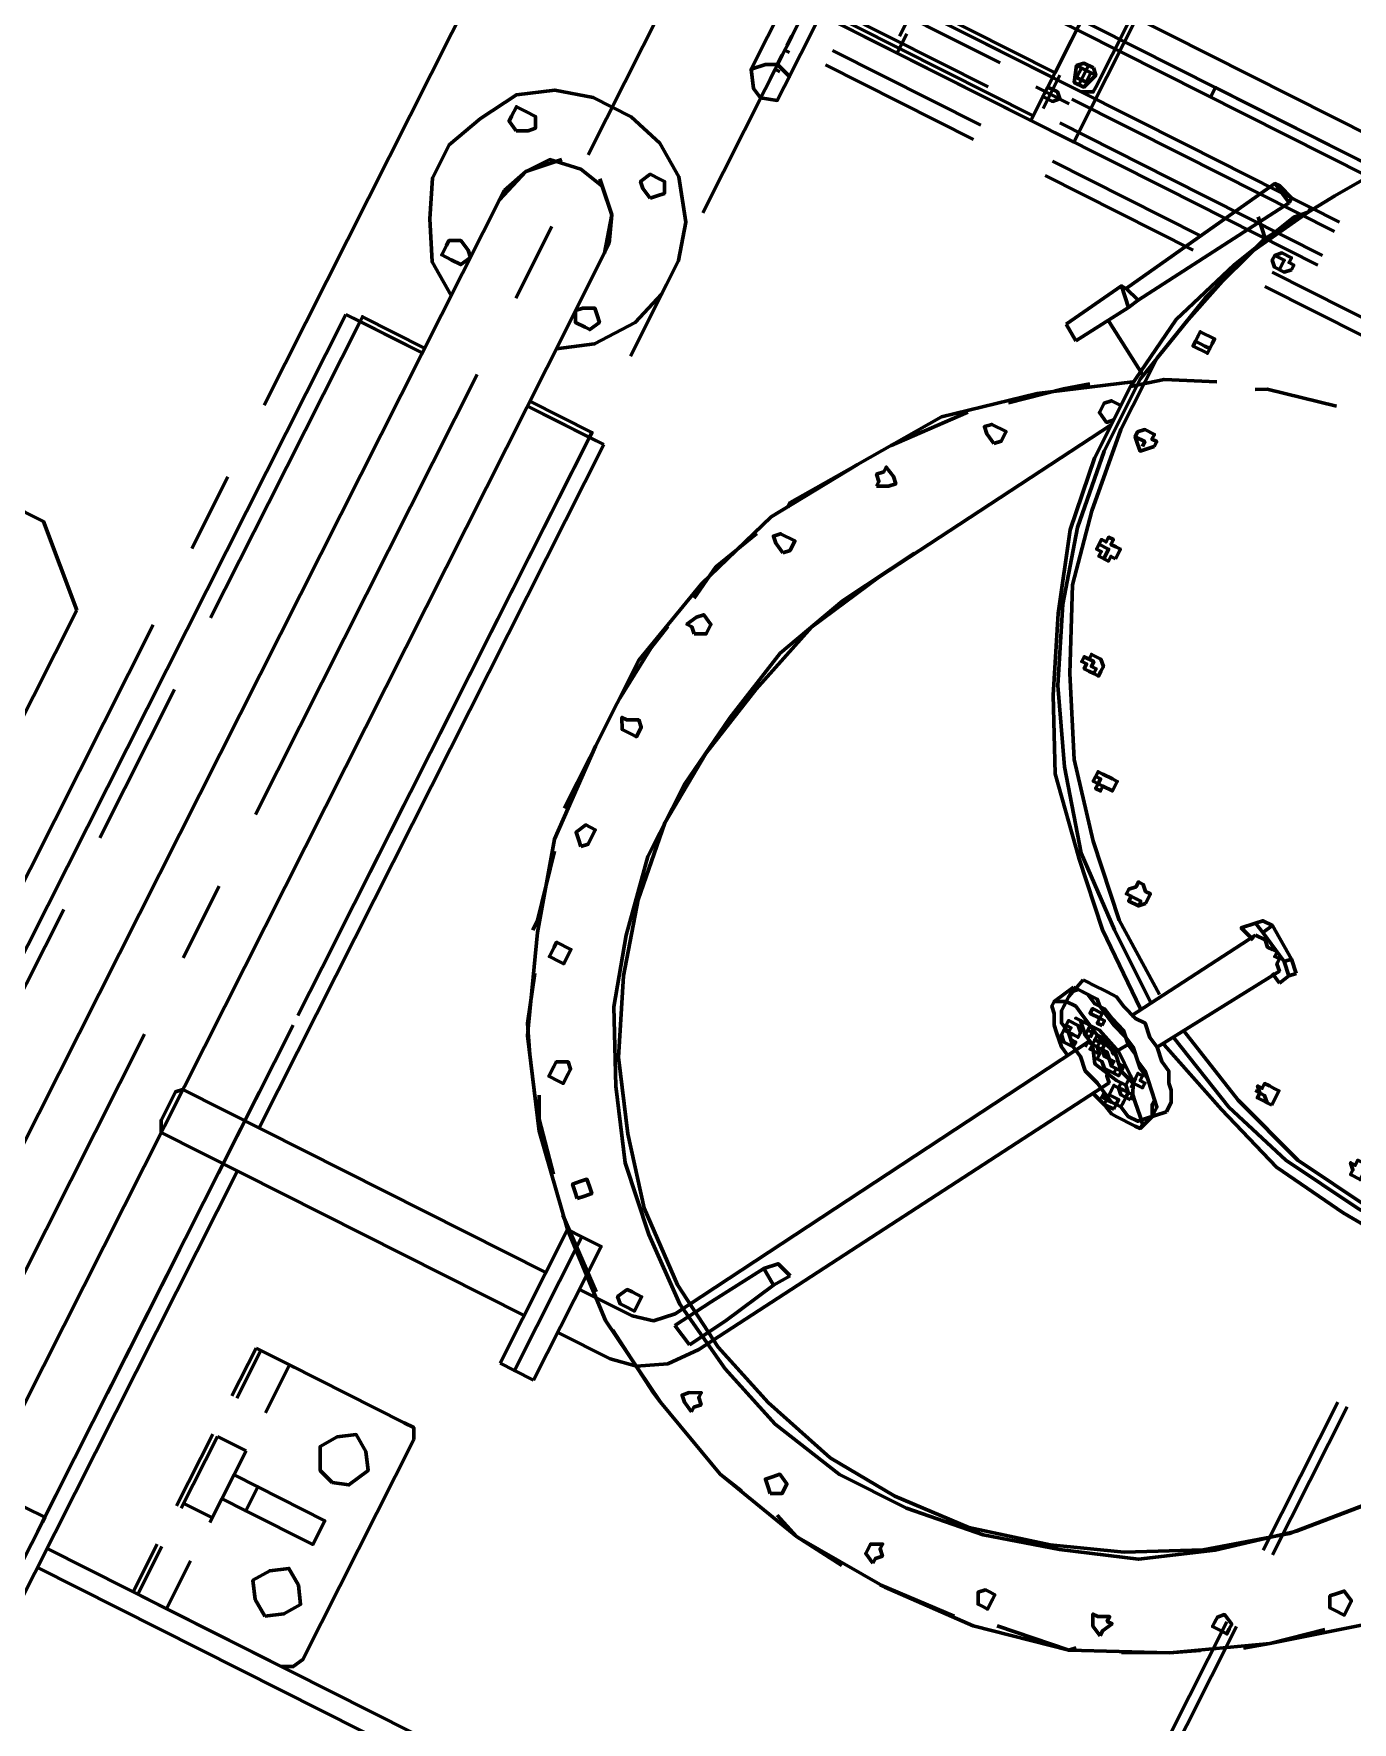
# Model space of a CAD drawing. Header units: metres. Extents: x 0 to 547597, y 0 to 1844684.
# Drawn here: x 543452.124 to 543453.142, y 1844574.697 to 1844576.001 of the extents above; entities that cross this region are included whole.
import ezdxf

# ---------------------------------------------------------------- set-up
doc = ezdxf.new("R2010")
doc.units = ezdxf.units.M
doc.layers.add('5_Thep', color=4, linetype='Continuous')
doc.layers.add('giai đoạn này', color=10, linetype='Continuous', lineweight=60)

# ---------------------------------------------------------------- blocks, each defined once
blk = doc.blocks.new('MBA220-MB')
at = {"color": 1}
for points in [[(-1644.9, 715), (-1616, 777), (-1595.3, 839), (-1587.1, 905.1), (-1587.1, 967.1), (-1595.3, 1033.2), (-1611.8, 1095.2), (-1636.6, 1153.1), (-1669.7, 1206.8), (-1711, 1252.3), (-1760.6, 1293.6), (-1810.2, 1326.7), (-1868.1, 1351.5), (-1930.1, 1368), (-1992.1, 1372.1), (-2054.1, 1368), (-2116.1, 1355.6), (-2178.1, 1334.9), (-2235.9, 1306), (-2285.5, 1272.9)], [(-1636.6, 710.9), (-1607.7, 772.9), (-1591.2, 830.7), (-1582.9, 896.8), (-1578.8, 958.8), (-1587.1, 1020.8), (-1603.6, 1078.7), (-1624.2, 1136.6), (-1657.3, 1190.3), (-1694.5, 1239.9), (-1740, 1281.2), (-1789.6, 1314.3)], [(-1636.6, 710.9), (-1607.7, 772.9), (-1591.2, 830.7), (-1582.9, 896.8), (-1578.8, 958.8), (-1587.1, 1020.8), (-1603.6, 1078.7), (-1624.2, 1136.6), (-1657.3, 1190.3), (-1694.5, 1239.9), (-1740, 1281.2), (-1789.6, 1314.3)], [(-1628.4, 706.7), (-1603.6, 768.7), (-1582.9, 826.6), (-1574.7, 888.6), (-1570.5, 954.7), (-1582.9, 1016.7), (-1595.3, 1078.7), (-1620.1, 1132.4), (-1649, 1186.2), (-1690.4, 1235.8), (-1731.7, 1277.1), (-1785.4, 1310.1)], [(-2074.7, 454.6), (-2033.4, 392.6), (-1983.8, 334.8), (-1921.8, 293.4), (-1855.7, 252.1), (-1785.4, 227.3), (-1711, 210.8), (-1636.6, 210.8), (-1558.1, 214.9), (-1487.9, 235.6), (-1413.5, 264.5), (-1351.5, 305.8), (-1293.6, 359.6), (-1244, 417.4), (-1206.8, 483.6), (-1177.9, 549.7), (-1161.4, 624.1), (-1157.2, 702.6), (-1161.4, 777), (-1177.9, 851.4), (-1211, 921.6), (-1252.3, 987.8), (-1297.7, 1045.6)], [(-876.2, 111.6), (-876.2, 1128.3), (-892.7, 1128.3), (-892.7, 111.6), (-876.2, 111.6)], [(-1880.5, 363.7), (-1822.6, 330.6), (-1764.8, 305.8), (-1702.8, 293.4), (-1640.8, 285.2), (-1578.8, 285.2), (-1516.8, 297.6), (-1463.1, 314.1), (-1409.3, 343), (-1359.7, 376.1), (-1318.4, 417.4), (-1281.2, 462.9), (-1252.3, 516.6), (-1231.6, 570.3), (-1219.2, 632.3), (-1219.2, 690.2), (-1227.5, 752.2), (-1244, 810.1), (-1264.7, 867.9), (-1297.7, 917.5), (-1339.1, 967.1), (-1384.5, 1008.4)], [(-1851.6, 347.2), (-1793.7, 318.2), (-1731.7, 301.7), (-1669.7, 289.3), (-1607.7, 285.2), (-1545.7, 293.4), (-1487.9, 310), (-1430, 334.8), (-1380.4, 367.8), (-1334.9, 405), (-1293.6, 454.6), (-1264.7, 504.2), (-1244, 557.9), (-1227.5, 619.9), (-1223.4, 677.8), (-1227.5, 739.8), (-1244, 801.8), (-1264.7, 855.5), (-1293.6, 909.2), (-1334.9, 963), (-1380.4, 1004.3)], [(-1297.7, 1020.8), (-1297.7, 1029.1), (-1310.1, 1029.1), (-1314.3, 1020.8), (-1310.1, 1016.7), (-1306, 1012.6), (-1297.7, 1016.7), (-1297.7, 1020.8)], [(-1297.7, 1020.8), (-1297.7, 1029.1), (-1310.1, 1029.1), (-1314.3, 1020.8), (-1310.1, 1016.7), (-1306, 1012.6), (-1297.7, 1016.7), (-1297.7, 1020.8)], [(-1239.9, 971.2), (-1252.3, 987.8), (-1281.2, 1020.8)], [(-2463.2, 967.1), (-2467.4, 901), (-2463.2, 834.9), (-2455, 772.9), (-2434.3, 715), (-2401.2, 657.1), (-2368.2, 607.5), (-2322.7, 562.1), (-2273.1, 529), (-2219.4, 496), (-2157.4, 475.3), (-2099.5, 462.9), (-2037.5, 462.9), (-1971.4, 471.2), (-1913.6, 483.6), (-1851.6, 512.5), (-1793.7, 545.5), (-1744.1, 586.9), (-1698.6, 632.3), (-1661.4, 686.1)], [(-1442.4, 958.8), (-1314.3, 958.8)], [(-1244, 946.4), (-1244, 954.7), (-1248.2, 954.7), (-1252.3, 954.7), (-1256.4, 946.4), (-1252.3, 942.3), (-1248.2, 942.3), (-1244, 942.3), (-1244, 946.4)], [(-1244, 946.4), (-1244, 954.7), (-1248.2, 954.7), (-1252.3, 954.7), (-1256.4, 946.4), (-1252.3, 942.3), (-1248.2, 942.3), (-1244, 942.3), (-1244, 946.4)], [(-1252.3, 958.8), (-1124.2, 958.8)], [(-1314.3, 950.6), (-1442.4, 950.6)], [(-1124.2, 950.6), (-1252.3, 950.6)], [(-1194.4, 888.6), (-1211, 921.6), (-1223.4, 942.3)], [(-1603.6, 888.6), (-1616, 888.6), (-1616, 888.6), (-1616, 880.3), (-1616, 880.3), (-1611.8, 880.3), (-1611.8, 876.2), (-1607.7, 880.3), (-1603.6, 880.3), (-1603.6, 880.3), (-1603.6, 880.3), (-1603.6, 888.6), (-1603.6, 888.6)], [(-1198.6, 867.9), (-1202.7, 867.9), (-1211, 872.1), (-1211, 867.9), (-1215.1, 867.9), (-1211, 859.7), (-1211, 855.5), (-1202.7, 859.7), (-1198.6, 867.9)], [(-1169.6, 793.5), (-1177.9, 851.4), (-1182, 855.5)], [(-1624.2, 801.8), (-1636.6, 801.8), (-1636.6, 797.7), (-1636.6, 793.5), (-1636.6, 789.4), (-1632.5, 789.4), (-1632.5, 785.3), (-1628.4, 789.4), (-1624.2, 789.4), (-1624.2, 793.5), (-1624.2, 797.7), (-1624.2, 801.8)], [(-1624.2, 797.7), (-1624.2, 797.7), (-1628.4, 793.5), (-1628.4, 785.3)], [(-1624.2, 797.7), (-1624.2, 797.7), (-1628.4, 793.5), (-1628.4, 785.3)], [(-1727.6, 760.5), (-1731.7, 764.6), (-1723.4, 772.9)], [(-1727.6, 760.5), (-1719.3, 768.7), (-1723.4, 772.9)], [(-1177.9, 777), (-1177.9, 781.1), (-1186.2, 781.1), (-1190.3, 781.1), (-1190.3, 777), (-1190.3, 772.9), (-1186.2, 768.7), (-1177.9, 772.9), (-1177.9, 777)], [(-1748.2, 739.8), (-1731.7, 764.6)], [(-1727.6, 760.5), (-1740, 735.7)], [(-1719.3, 760.5), (-1719.3, 760.5), (-1723.4, 756.3), (-1727.6, 756.3), (-1727.6, 752.2), (-1731.7, 752.2), (-1731.7, 748.1), (-1731.7, 748.1), (-1731.7, 743.9), (-1735.8, 739.8), (-1735.8, 731.5)], [(-1711, 764.6), (-1719.3, 768.7)], [(-1624.2, 702.6), (-1719.3, 760.5)], [(-1715.2, 756.3), (-1711, 764.6)], [(-1157.2, 698.5), (-1161.4, 760.5)], [(-1744.1, 727.4), (-1740, 735.7), (-1748.2, 739.8), (-1748.2, 731.5), (-1744.1, 727.4)], [(-1744.1, 727.4), (-1735.8, 719.1), (-1731.7, 731.5)], [(-1636.6, 673.7), (-1735.8, 731.5)], [(-1582.9, 731.5), (-1591.2, 731.5), (-1599.5, 727.4), (-1603.6, 723.3), (-1611.8, 719.1), (-1616, 710.9), (-1624.2, 702.6), (-1628.4, 694.3), (-1636.6, 686.1), (-1636.6, 677.8), (-1640.8, 665.4), (-1644.9, 657.1), (-1644.9, 648.9), (-1644.9, 636.5), (-1644.9, 632.3), (-1644.9, 628.2)], [(-1582.9, 731.5), (-1570.5, 719.1)], [(-1574.7, 723.3), (-1582.9, 723.3), (-1587.1, 719.1), (-1591.2, 715), (-1599.5, 706.7), (-1603.6, 702.6), (-1607.7, 694.3), (-1616, 686.1), (-1620.1, 677.8), (-1624.2, 665.4), (-1628.4, 657.1), (-1632.5, 648.9), (-1636.6, 644.7), (-1636.6, 632.3), (-1636.6, 632.3), (-1636.6, 624.1)], [(-1574.7, 723.3), (-1582.9, 723.3), (-1587.1, 719.1), (-1591.2, 715), (-1599.5, 706.7), (-1603.6, 702.6), (-1607.7, 694.3), (-1616, 686.1), (-1620.1, 677.8), (-1624.2, 665.4), (-1628.4, 657.1), (-1632.5, 648.9), (-1636.6, 644.7), (-1636.6, 632.3), (-1636.6, 632.3), (-1636.6, 624.1)], [(-1570.5, 719.1), (-1574.7, 723.3), (-1582.9, 719.1), (-1587.1, 719.1), (-1591.2, 715), (-1599.5, 706.7), (-1603.6, 698.5), (-1611.8, 690.2), (-1616, 681.9), (-1624.2, 673.7), (-1628.4, 661.3), (-1632.5, 653), (-1632.5, 644.7), (-1636.6, 636.5), (-1636.6, 628.2), (-1632.5, 624.1), (-1628.4, 624.1), (-1620.1, 624.1), (-1616, 624.1), (-1607.7, 628.2), (-1603.6, 636.5), (-1595.3, 644.7), (-1591.2, 653), (-1582.9, 661.3), (-1578.8, 673.7), (-1574.7, 681.9), (-1570.5, 690.2), (-1570.5, 698.5), (-1566.4, 706.7), (-1566.4, 715), (-1570.5, 719.1), (-1570.5, 719.1)], [(-1570.5, 673.7), (-1566.4, 686.1), (-1562.3, 694.3), (-1562.3, 698.5), (-1562.3, 715), (-1562.3, 719.1), (-1566.4, 719.1), (-1570.5, 715), (-1578.8, 706.7), (-1582.9, 702.6), (-1591.2, 698.5), (-1595.3, 686.1), (-1603.6, 677.8), (-1607.7, 669.5), (-1611.8, 657.1), (-1616, 648.9), (-1620.1, 640.6), (-1624.2, 632.3), (-1624.2, 624.1), (-1620.1, 615.8), (-1616, 615.8), (-1611.8, 619.9), (-1603.6, 624.1), (-1599.5, 628.2), (-1591.2, 636.5), (-1587.1, 644.7)], [(-1570.5, 673.7), (-1566.4, 686.1), (-1562.3, 694.3), (-1562.3, 698.5), (-1562.3, 715), (-1562.3, 719.1), (-1566.4, 719.1), (-1570.5, 715), (-1578.8, 706.7), (-1582.9, 702.6), (-1591.2, 698.5), (-1595.3, 686.1), (-1603.6, 677.8), (-1607.7, 669.5), (-1611.8, 657.1), (-1616, 648.9), (-1620.1, 640.6), (-1624.2, 632.3), (-1624.2, 624.1), (-1620.1, 615.8), (-1616, 615.8), (-1611.8, 619.9), (-1603.6, 624.1), (-1599.5, 628.2), (-1591.2, 636.5), (-1587.1, 644.7)], [(-1574.7, 723.3), (-1562.3, 719.1)], [(-1574.7, 723.3), (-1562.3, 719.1)], [(-1591.2, 706.7), (-1591.2, 706.7), (-1595.3, 706.7), (-1595.3, 702.6), (-1599.5, 702.6), (-1599.5, 698.5), (-1595.3, 698.5), (-1591.2, 698.5), (-1591.2, 702.6), (-1591.2, 706.7), (-1591.2, 706.7)], [(-1616, 644.7), (-1616, 648.9), (-1616, 657.1), (-1607.7, 677.8), (-1595.3, 694.3), (-1591.2, 698.5), (-1587.1, 698.5)], [(-1616, 648.9), (-1607.7, 648.9), (-1603.6, 657.1), (-1591.2, 665.4), (-1587.1, 686.1), (-1587.1, 694.3)], [(-1591.2, 694.3), (-1587.1, 694.3)], [(-1578.8, 702.6), (-1582.9, 702.6), (-1582.9, 698.5), (-1582.9, 698.5), (-1582.9, 698.5), (-1587.1, 694.3), (-1587.1, 690.2), (-1582.9, 690.2), (-1582.9, 694.3), (-1582.9, 694.3), (-1582.9, 698.5), (-1578.8, 698.5), (-1578.8, 702.6)], [(-1578.8, 702.6), (-1582.9, 702.6), (-1582.9, 698.5), (-1582.9, 698.5), (-1582.9, 698.5), (-1587.1, 694.3), (-1587.1, 690.2), (-1582.9, 690.2), (-1582.9, 694.3), (-1582.9, 694.3), (-1582.9, 698.5), (-1578.8, 698.5), (-1578.8, 702.6)], [(-1570.5, 698.5), (-1574.7, 698.5), (-1574.7, 698.5), (-1578.8, 698.5), (-1578.8, 694.3), (-1582.9, 690.2), (-1582.9, 686.1), (-1578.8, 686.1), (-1578.8, 686.1), (-1574.7, 686.1), (-1574.7, 694.3), (-1570.5, 694.3), (-1570.5, 698.5)], [(-1566.4, 694.3), (-1570.5, 694.3), (-1570.5, 690.2), (-1570.5, 690.2), (-1570.5, 686.1), (-1574.7, 681.9), (-1570.5, 681.9), (-1570.5, 686.1), (-1570.5, 686.1), (-1566.4, 686.1), (-1566.4, 694.3)], [(-1566.4, 694.3), (-1570.5, 694.3), (-1570.5, 690.2), (-1570.5, 690.2), (-1570.5, 686.1), (-1574.7, 681.9), (-1570.5, 681.9), (-1570.5, 686.1), (-1570.5, 686.1), (-1566.4, 686.1), (-1566.4, 694.3)], [(-1157.2, 698.5), (-1157.2, 702.6)], [(-2252.5, 516.6), (-2198.7, 487.7), (-2136.7, 471.2), (-2078.9, 458.8), (-2016.9, 458.8), (-1954.9, 467), (-1897, 483.6), (-1839.2, 508.4), (-1785.4, 541.4), (-1731.7, 582.7), (-1690.4, 632.3), (-1653.2, 681.9)], [(-2252.5, 516.6), (-2198.7, 487.7), (-2136.7, 471.2), (-2078.9, 458.8), (-2016.9, 458.8), (-1954.9, 467), (-1897, 483.6), (-1839.2, 508.4), (-1785.4, 541.4), (-1731.7, 582.7), (-1690.4, 632.3), (-1653.2, 681.9)], [(-1603.6, 673.7), (-1616, 681.9)], [(-1603.6, 673.7), (-1616, 681.9)], [(-1611.8, 661.3), (-1607.7, 661.3), (-1607.7, 665.4), (-1603.6, 665.4), (-1603.6, 665.4), (-1603.6, 669.5), (-1599.5, 673.7), (-1599.5, 677.8), (-1595.3, 677.8), (-1595.3, 686.1)], [(-1611.8, 657.1), (-1607.7, 657.1), (-1607.7, 661.3), (-1603.6, 661.3), (-1603.6, 665.4), (-1603.6, 665.4), (-1599.5, 669.5), (-1599.5, 673.7), (-1595.3, 677.8), (-1595.3, 681.9), (-1591.2, 681.9), (-1591.2, 686.1)], [(-1591.2, 686.1), (-1595.3, 686.1), (-1595.3, 686.1), (-1599.5, 686.1), (-1599.5, 681.9), (-1603.6, 677.8), (-1603.6, 677.8), (-1603.6, 677.8), (-1607.7, 673.7), (-1607.7, 669.5), (-1611.8, 665.4), (-1611.8, 657.1), (-1607.7, 657.1), (-1607.7, 657.1), (-1607.7, 657.1), (-1603.6, 657.1), (-1603.6, 661.3), (-1599.5, 665.4), (-1595.3, 665.4), (-1595.3, 669.5), (-1591.2, 673.7), (-1591.2, 677.8), (-1591.2, 677.8), (-1591.2, 686.1), (-1591.2, 686.1)], [(-1582.9, 681.9), (-1582.9, 681.9), (-1587.1, 677.8), (-1591.2, 677.8), (-1591.2, 673.7), (-1595.3, 669.5), (-1595.3, 665.4), (-1599.5, 665.4), (-1599.5, 657.1), (-1603.6, 657.1), (-1603.6, 653), (-1599.5, 653)], [(-1582.9, 681.9), (-1582.9, 681.9), (-1587.1, 677.8), (-1591.2, 677.8), (-1591.2, 673.7), (-1595.3, 669.5), (-1595.3, 665.4), (-1599.5, 665.4), (-1599.5, 657.1), (-1603.6, 657.1), (-1603.6, 653), (-1599.5, 653)], [(-1582.9, 681.9), (-1256.4, 491.8)], [(-1582.9, 681.9), (-1256.4, 491.8)], [(-1169.6, 686.1), (-1173.8, 686.1), (-1177.9, 690.2), (-1182, 686.1), (-1186.2, 686.1), (-1182, 677.8), (-1177.9, 677.8), (-1173.8, 677.8), (-1169.6, 686.1)], [(-2244.2, 508.4), (-2190.5, 483.6), (-2132.6, 462.9), (-2070.6, 454.6), (-2008.6, 454.6), (-1950.8, 462.9), (-1888.8, 483.6), (-1830.9, 508.4), (-1777.2, 537.3), (-1727.6, 582.7), (-1686.2, 624.1), (-1644.9, 677.8)], [(-1169.6, 603.4), (-1161.4, 624.1), (-1157.2, 665.4)], [(-1620.1, 657.1), (-1624.2, 657.1), (-1624.2, 657.1), (-1624.2, 657.1), (-1624.2, 653), (-1628.4, 653), (-1628.4, 644.7), (-1624.2, 644.7), (-1624.2, 644.7), (-1624.2, 644.7), (-1624.2, 653), (-1620.1, 653), (-1620.1, 657.1)], [(-1607.7, 653), (-1611.8, 653), (-1611.8, 648.9), (-1616, 648.9), (-1616, 644.7), (-1616, 644.7), (-1616, 636.5), (-1616, 636.5), (-1616, 640.6), (-1611.8, 644.7), (-1611.8, 644.7), (-1607.7, 648.9), (-1607.7, 653)], [(-1607.7, 653), (-1611.8, 653), (-1611.8, 648.9), (-1616, 648.9), (-1616, 644.7), (-1616, 644.7), (-1616, 636.5), (-1616, 636.5), (-1616, 640.6), (-1611.8, 644.7), (-1611.8, 644.7), (-1607.7, 648.9), (-1607.7, 653)], [(-1616, 653), (-1616, 648.9)], [(-1603.6, 653), (-1272.9, 462.9)], [(-1603.6, 653), (-1272.9, 462.9)], [(-2198.7, 512.5), (-2198.7, 640.6)], [(-2186.3, 640.6), (-2186.3, 512.5)], [(-1719.3, 644.7), (-1727.6, 644.7), (-1727.6, 640.6), (-1731.7, 636.5), (-1731.7, 632.3), (-1727.6, 632.3), (-1723.4, 628.2), (-1719.3, 628.2), (-1719.3, 632.3), (-1715.2, 632.3), (-1715.2, 640.6), (-1719.3, 644.7)], [(-1715.2, 640.6), (-1719.3, 640.6), (-1719.3, 636.5), (-1719.3, 636.5), (-1719.3, 628.2)], [(-1715.2, 640.6), (-1719.3, 640.6), (-1719.3, 636.5), (-1719.3, 636.5), (-1719.3, 628.2)], [(-1603.6, 644.7), (-1607.7, 644.7), (-1607.7, 644.7), (-1611.8, 640.6), (-1611.8, 632.3), (-1607.7, 632.3), (-1607.7, 636.5), (-1603.6, 636.5), (-1603.6, 640.6), (-1603.6, 644.7), (-1603.6, 644.7)], [(-1595.3, 644.7), (-1599.5, 644.7), (-1599.5, 640.6), (-1603.6, 636.5), (-1603.6, 632.3), (-1603.6, 632.3), (-1599.5, 632.3), (-1599.5, 632.3), (-1595.3, 636.5), (-1595.3, 644.7)], [(-1595.3, 644.7), (-1599.5, 644.7), (-1599.5, 640.6), (-1603.6, 636.5), (-1603.6, 632.3), (-1603.6, 632.3), (-1599.5, 632.3), (-1599.5, 632.3), (-1595.3, 636.5), (-1595.3, 644.7)], [(-1644.9, 628.2), (-1628.4, 624.1)], [(-1636.6, 624.1), (-1620.1, 615.8)], [(-1636.6, 624.1), (-1620.1, 615.8)], [(-2128.5, 603.4), (-2116.1, 549.7), (-2111.9, 541.4)], [(-1182, 591), (-1186.2, 599.3), (-1194.4, 599.3), (-1198.6, 591), (-1194.4, 586.9), (-1190.3, 582.7), (-1186.2, 586.9), (-1182, 591)], [(-1785.4, 582.7), (-1793.7, 582.7), (-1793.7, 578.6), (-1793.7, 570.3), (-1793.7, 570.3), (-1793.7, 566.2), (-1785.4, 566.2), (-1785.4, 570.3), (-1785.4, 570.3), (-1781.3, 570.3), (-1781.3, 574.5), (-1785.4, 574.5), (-1785.4, 582.7), (-1785.4, 582.7)], [(-1785.4, 578.6), (-1785.4, 574.5), (-1785.4, 574.5), (-1785.4, 570.3), (-1789.6, 570.3), (-1789.6, 566.2)], [(-1785.4, 578.6), (-1785.4, 574.5), (-1785.4, 574.5), (-1785.4, 570.3), (-1789.6, 570.3), (-1789.6, 566.2)], [(1554, -1091.1), (-2326.8, -1091.1), (-2326.8, 570.3)], [(-1194.4, 512.5), (-1177.9, 549.7), (-1173.8, 570.3)], [(-2306.2, 549.7), (-2306.2, 409.2), (-2297.9, 409.2)], [(-2306.2, 549.7), (-2306.2, -1058), (-2297.9, -1058)], [(-2297.9, -1058), (-2297.9, 545.5)], [(-2256.6, 541.4), (-2256.6, 409.2)], [(-2248.3, 541.4), (-2248.3, 409.2)], [(-2227.7, 541.4), (-2227.7, 409.2)], [(-2219.4, 541.4), (-2219.4, 409.2)], [(-2207, 524.9), (-2211.1, 524.9), (-2211.1, 520.8), (-2215.3, 520.8), (-2215.3, 512.5), (-2211.1, 508.4), (-2207, 508.4), (-2202.9, 512.5), (-2202.9, 520.8), (-2207, 524.9)], [(-1864, 533.2), (-1868.1, 533.2), (-1872.2, 529), (-1872.2, 520.8), (-1868.1, 520.8), (-1868.1, 516.6), (-1864, 516.6), (-1864, 520.8), (-1859.8, 520.8), (-1859.8, 524.9), (-1859.8, 529), (-1859.8, 529), (-1859.8, 533.2), (-1864, 533.2)], [(-1859.8, 529), (-1859.8, 529), (-1864, 529), (-1864, 524.9), (-1868.1, 524.9), (-1868.1, 516.6)], [(-1859.8, 529), (-1859.8, 529), (-1864, 529), (-1864, 524.9), (-1868.1, 524.9), (-1868.1, 516.6)], [(-1334.9, 508.4), (-1343.2, 516.6), (-1339.1, 529)], [(-1256.4, 483.6), (-1285.3, 500.1), (-1326.7, 520.8), (-1339.1, 529)], [(-2256.6, 516.6), (-2252.5, 516.6)], [(-2244.2, 508.4), (-2252.5, 516.6)], [(-2202.9, 516.6), (-2207, 516.6), (-2211.1, 516.6), (-2211.1, 508.4)], [(-2202.9, 516.6), (-2207, 516.6), (-2211.1, 516.6), (-2211.1, 508.4)], [(-2103.7, 512.5), (-2087.1, 475.3), (-2070.6, 454.6)], [(-1264.7, 467), (-1293.6, 483.6), (-1334.9, 508.4), (-1326.7, 520.8)], [(-1211, 508.4), (-1215.1, 508.4), (-1219.2, 512.5), (-1223.4, 508.4), (-1227.5, 508.4), (-1223.4, 500.1), (-1219.2, 496), (-1215.1, 500.1), (-1211, 508.4)], [(-2252.5, 500.1), (-2256.6, 500.1), (-2260.7, 487.7), (-2260.7, 483.6), (-2252.5, 500.1)], [(-2252.5, 500.1), (-2132.6, 429.8)], [(-2231.8, 483.6), (-2219.4, 496)], [(-2124.3, 496), (-2128.5, 496), (-2132.6, 496), (-2132.6, 483.6), (-2128.5, 483.6), (-2128.5, 483.6), (-2124.3, 483.6), (-2124.3, 483.6), (-2120.2, 483.6), (-2120.2, 496), (-2124.3, 496)], [(-2120.2, 496), (-2124.3, 496), (-2124.3, 491.8), (-2124.3, 491.8), (-2124.3, 483.6)], [(-2120.2, 496), (-2124.3, 496), (-2124.3, 491.8), (-2124.3, 491.8), (-2124.3, 483.6)], [(-1946.6, 504.2), (-1954.9, 504.2), (-1954.9, 500.1), (-1954.9, 496), (-1959, 496), (-1959, 491.8), (-1954.9, 491.8), (-1954.9, 487.7), (-1946.6, 487.7), (-1946.6, 491.8), (-1942.5, 491.8), (-1942.5, 500.1), (-1946.6, 500.1), (-1946.6, 504.2)], [(-1942.5, 496), (-1950.8, 496), (-1950.8, 487.7)], [(-1942.5, 496), (-1950.8, 496), (-1950.8, 487.7)], [(-2136.7, 417.4), (-2260.7, 483.6)], [(-2037.5, 491.8), (-2041.7, 491.8), (-2041.7, 487.7), (-2045.8, 487.7), (-2045.8, 479.4), (-2041.7, 475.3), (-2037.5, 475.3), (-2033.4, 479.4), (-2029.3, 483.6), (-2029.3, 483.6), (-2033.4, 487.7), (-2037.5, 491.8)], [(-2033.4, 483.6), (-2037.5, 483.6), (-2037.5, 483.6), (-2037.5, 483.6), (-2037.5, 475.3)], [(-2033.4, 483.6), (-2037.5, 483.6), (-2037.5, 483.6), (-2037.5, 483.6), (-2037.5, 475.3)], [(-1256.4, 483.6), (-1264.7, 467)], [(-1219.2, 434), (-1223.4, 454.6), (-1235.8, 475.3), (-1256.4, 491.8)], [(-1219.2, 434), (-1223.4, 454.6), (-1235.8, 475.3), (-1256.4, 491.8)], [(-1239.9, 425.7), (-1211, 475.3), (-1206.8, 483.6)], [(-2107.8, 417.4), (-2083, 458.8)], [(-1256.4, 434), (-1260.5, 450.5), (-1272.9, 462.9)], [(-1256.4, 434), (-1260.5, 450.5), (-1272.9, 462.9)], [(-2198.7, 322.4), (-2198.7, 450.5)], [(-2186.3, 450.5), (-2186.3, 322.4)], [(-2054.1, 454.6), (-2054.1, 446.4), (-2049.9, 442.2), (-2041.7, 442.2), (-2037.5, 450.5), (-2041.7, 454.6)], [(-2037.5, 454.6), (-1851.6, 347.2)], [(-1260.5, 425.7), (-1260.5, 434), (-1272.9, 434), (-1272.9, 425.7), (-1272.9, 421.6), (-1264.7, 417.4), (-1260.5, 421.6), (-1260.5, 425.7)], [(-1256.4, 434), (-1256.4, 388.5)], [(-1256.4, 434), (-1256.4, 388.5)], [(-1219.2, 434), (-1219.2, 388.5)], [(-1219.2, 434), (-1219.2, 388.5)], [(-2124.3, 425.7), (-2132.6, 429.8), (-2136.7, 417.4), (-2136.7, 413.3), (-2124.3, 425.7)], [(-2124.3, 425.7), (-2083, 400.9)], [(-2058.2, 425.7), (-2045.8, 409.2), (-2016.9, 376.1)], [(-2256.6, 409.2), (-2256.6, 409.2)], [(-2256.6, 409.2), (-2256.6, 314.1)], [(-2248.3, 409.2), (-2248.3, 409.2)], [(-2248.3, 409.2), (-2248.3, 314.1)], [(-2227.7, 409.2), (-2227.7, 409.2)], [(-2227.7, 409.2), (-2227.7, 314.1)], [(-2219.4, 409.2), (-2219.4, 409.2)], [(-2219.4, 409.2), (-2219.4, 314.1)], [(-2091.3, 388.5), (-2136.7, 413.3)], [(-2091.3, 388.5), (-2083, 400.9)], [(-1301.9, 351.3), (-1260.5, 400.9)], [(-1983.8, 380.2), (-1987.9, 384.4), (-1996.2, 384.4), (-1996.2, 372), (-1992.1, 367.8), (-1987.9, 372), (-1983.8, 380.2)], [(-1177.9, 388.5), (-1293.6, 388.5), (-1293.6, 372)], [(-1177.9, 388.5), (-1293.6, 388.5), (-1293.6, 372)], [(-1177.9, 372), (-1177.9, 388.5)], [(-1177.9, 372), (-1177.9, 388.5)], [(-1177.9, 372), (-1293.6, 372)], [(-1293.6, 372), (-1177.9, 372), (-1177.9, 359.6)], [(-1293.6, 372), (-1293.6, 359.6)], [(-1177.9, 372), (-1293.6, 372)], [(-1293.6, 372), (-1177.9, 372), (-1177.9, 359.6)], [(-1293.6, 372), (-1293.6, 359.6)], [(-1318.4, 355.4), (-1322.5, 359.6), (-1326.7, 363.7), (-1330.8, 359.6), (-1334.9, 355.4), (-1330.8, 351.3), (-1326.7, 347.2), (-1322.5, 351.3), (-1318.4, 355.4)], [(-1177.9, 359.6), (-1293.6, 359.6)], [(-1177.9, 359.6), (-1293.6, 359.6)], [(-1256.4, 359.6), (-1256.4, 45.5)], [(-1256.4, 359.6), (-1256.4, 45.5)], [(-1219.2, 359.6), (-1219.2, 45.5)], [(-1219.2, 359.6), (-1219.2, 45.5)], [(-1996.2, 351.3), (-1946.6, 310)], [(-2417.8, 330.6), (-2219.4, 330.6), (-2219.4, 8.3)], [(-2376.4, 326.5), (-2264.9, 326.5)], [(-2256.6, 318.2), (-2260.7, 326.5), (-2264.9, 326.5)], [(-1913.6, 314.1), (-1917.7, 322.4), (-1921.8, 326.5), (-1926, 322.4), (-1930.1, 314.1), (-1926, 314.1), (-1921.8, 310), (-1917.7, 314.1), (-1913.6, 314.1)], [(-1376.3, 293.4), (-1359.7, 301.7), (-1326.7, 330.6)], [(-1095.2, 326.5), (-1103.5, 322.4), (-1103.5, 314.1)], [(-892.7, 314.1), (-896.8, 322.4), (-905.1, 326.5), (-1095.2, 326.5)], [(-2277.3, 318.2), (-2277.3, 310), (-2273.1, 305.8), (-2260.7, 310), (-2260.7, 318.2), (-2273.1, 322.4), (-2277.3, 318.2)], [(-2277.3, 314.1), (-2260.7, 314.1)], [(-2273.1, 322.4), (-2273.1, 305.8)], [(-2273.1, 310), (-2264.9, 310), (-2264.9, 318.2), (-2273.1, 318.2), (-2273.1, 310), (-2273.1, 310)], [(-2256.6, 318.2), (-2256.6, 37.2)], [(-2244.2, 285.2), (-2244.2, 314.1)], [(-1103.5, 214.9), (-1103.5, 314.1)], [(-892.7, 314.1), (-892.7, 214.9)], [(-2244.2, 293.4), (-2240.1, 293.4), (-2240.1, 301.7), (-2244.2, 305.8), (-2248.3, 301.7), (-2248.3, 293.4), (-2244.2, 293.4)], [(-1392.8, 301.7), (-1392.8, 305.8), (-1401.1, 305.8), (-1405.2, 305.8), (-1409.3, 301.7), (-1405.2, 293.4), (-1401.1, 293.4), (-1392.8, 293.4), (-1392.8, 301.7)], [(-1037.4, 285.2), (-1041.5, 297.6), (-1058, 305.8), (-1070.4, 297.6), (-1078.7, 285.2), (-1070.4, 272.8), (-1058, 264.5), (-1041.5, 272.8), (-1037.4, 285.2)], [(-921.6, 285.2), (-929.9, 297.6), (-942.3, 305.8), (-954.7, 297.6), (-963, 285.2), (-954.7, 272.8), (-942.3, 264.5), (-929.9, 272.8), (-921.6, 285.2)], [(-2219.4, 66.1), (-2223.5, 62), (-2417.8, 62), (-2417.8, 293.4), (-2219.4, 293.4), (-2219.4, 66.1)], [(-2256.6, 62), (-2256.6, 293.4), (-2384.7, 293.4), (-2384.7, 62), (-2256.6, 62)], [(-2380.6, 293.4), (-2260.7, 293.4)], [(-2260.7, 297.6), (-2231.8, 297.6)], [(-2260.7, 293.4), (-2260.7, 293.4)], [(-2260.7, 293.4), (-2260.7, 70.3)], [(-2223.5, 293.4), (-2223.5, 62)], [(-1921.8, 293.4), (-1872.2, 260.4), (-1868.1, 260.4)], [(-1008.4, 235.6), (-1008.4, 293.4), (-987.8, 293.4), (-987.8, 235.6)], [(-1835, 272.8), (-1839.2, 276.9), (-1847.4, 276.9), (-1847.4, 264.5), (-1843.3, 260.4), (-1839.2, 264.5), (-1835, 272.8)], [(-1475.5, 260.4), (-1475.5, 264.5), (-1487.9, 264.5), (-1487.9, 252.1), (-1483.7, 252.1), (-1475.5, 252.1), (-1475.5, 260.4)], [(-1458.9, 248), (-1421.7, 260.4), (-1401.1, 272.8)], [(-2256.6, 252.1), (-2256.6, 124)], [(-2248.3, 252.1), (-2248.3, 124)], [(-2227.7, 252.1), (-2227.7, 124)], [(-2219.4, 252.1), (-2219.4, 124)], [(-2198.7, 132.3), (-2198.7, 260.4)], [(-2186.3, 260.4), (-2186.3, 132.3)], [(-1839.2, 248), (-1802, 231.4), (-1773, 227.3)], [(-1748.2, 239.7), (-1752.4, 248), (-1760.6, 248), (-1764.8, 239.7), (-1760.6, 235.6), (-1752.4, 231.4), (-1752.4, 235.6), (-1748.2, 239.7)], [(-1657.3, 231.4), (-1657.3, 235.6), (-1665.6, 235.6), (-1669.7, 231.4), (-1665.6, 223.2), (-1665.6, 219), (-1657.3, 223.2), (-1657.3, 231.4)], [(-1562.3, 235.6), (-1566.4, 239.7), (-1578.8, 239.7), (-1578.8, 231.4), (-1570.5, 227.3), (-1566.4, 231.4), (-1562.3, 235.6)], [(-987.8, 214.9), (-987.8, 235.6), (-1008.4, 235.6), (-1008.4, 214.9)], [(-1549.9, 219), (-1496.1, 231.4), (-1487.9, 231.4)], [(-1744.1, 219), (-1723.4, 214.9), (-1678, 210.8)], [(-1649, 210.8), (-1582.9, 210.8)], [(-1103.5, 214.9), (-1103.5, 219)], [(-1103.5, 186), (-1103.5, 214.9)], [(-1103.5, 214.9), (-1062.2, 214.9)], [(-1103.5, 214.9), (-1062.2, 214.9)], [(-1103.5, 214.9), (-1103.5, 190.1)], [(-1029.1, 214.9), (-967.1, 214.9)], [(-1029.1, 214.9), (-967.1, 214.9)], [(-1029.1, 214.9), (-1029.1, 190.1)], [(-1008.4, 214.9), (-1008.4, 219)], [(-987.8, 214.9), (-987.8, 219)], [(-971.2, 214.9), (-971.2, 190.1)], [(-934, 214.9), (-892.7, 214.9)], [(-934, 214.9), (-892.7, 214.9)], [(-892.7, 214.9), (-892.7, 219)], [(-892.7, 214.9), (-892.7, 186)], [(-892.7, 190.1), (-892.7, 214.9)], [(-1062.2, 190.1), (-1103.5, 190.1)], [(-1062.2, 186), (-1103.5, 186)], [(-967.1, 190.1), (-1029.1, 190.1)], [(-967.1, 186), (-1029.1, 186)], [(-892.7, 190.1), (-934, 190.1)], [(-892.7, 186), (-934, 186)], [(-2260.7, 173.6), (-2231.8, 173.6)], [(-2219.4, 177.7), (-2235.9, 177.7)], [(-2157.4, 111.6), (-2269, 111.6)], [(-2140.9, 99.2), (-2145, 90.9), (-2157.4, 82.7), (-2165.7, 90.9), (-2169.8, 99.2), (-2165.7, 111.6), (-2157.4, 111.6), (-2145, 111.6), (-2140.9, 99.2)], [(-1256.4, 111.6), (-1847.4, 111.6)], [(-1847.4, 99.2), (-1847.4, 111.6)], [(-1847.4, 111.6), (-1847.4, 45.5)], [(33.1, 111.6), (-1219.2, 111.6)], [(-2326.8, 99.2), (-2041.7, 99.2)], [(-2194.6, 99.2), (-2186.3, 99.2)], [(-2182.2, 99.2), (-2182.2, 103.3)], [(-2178.1, 99.2), (-2169.8, 99.2)], [(-2165.7, 99.2), (-2165.7, 103.3)], [(-2165.7, 99.2), (-2157.4, 99.2)], [(-1897, 45.5), (-1913.6, 70.3), (-1942.5, 90.9), (-1971.4, 99.2), (-2000.3, 99.2), (-2029.3, 90.9), (-2058.2, 70.3), (-2074.7, 45.5), (-2083, 16.5), (-2083, -16.5), (-2074.7, -45.5), (-2058.2, -70.3), (-2029.3, -86.8), (-2000.3, -99.2), (-1971.4, -99.2), (-1942.5, -86.8), (-1913.6, -70.3), (-1897, -45.5)], [(-1897, 45.5), (-1913.6, 70.3), (-1942.5, 90.9), (-1971.4, 99.2), (-2000.3, 99.2), (-2029.3, 90.9), (-2058.2, 70.3), (-2074.7, 45.5), (-2083, 16.5), (-2083, -16.5), (-2074.7, -45.5), (-2058.2, -70.3), (-2029.3, -86.8), (-2000.3, -99.2), (-1971.4, -99.2), (-1942.5, -86.8), (-1913.6, -70.3), (-1897, -45.5)], [(-1979.7, 99.2), (-1917.7, 99.2)], [(-1847.4, 45.5), (-1847.4, 99.2), (-1851.6, 99.2), (-1851.6, 45.5)], [(-1851.6, 99.2), (-1471.3, 99.2)], [(-1690.4, 99.2), (-1847.4, 99.2)], [(-1690.4, 99.2), (-1591.2, 99.2)], [(-1529.2, 99.2), (-1401.1, 99.2)], [(-1409.3, 99.2), (-1347.3, 99.2)], [(-1339.1, 99.2), (-1211, 99.2)], [(-1281.2, 99.2), (-901, 99.2)], [(-1144.8, 99.2), (-1020.8, 99.2)], [(-954.7, 99.2), (-826.6, 99.2)], [(-909.2, 99.2), (-913.4, 99.2), (-913.4, 82.7), (-913.4, 70.3), (-913.4, -70.3), (-913.4, -82.7), (-913.4, -99.2), (-909.2, -99.2)], [(-909.2, 99.2), (-913.4, 99.2), (-913.4, 82.7), (-913.4, 70.3), (-913.4, -70.3), (-913.4, -82.7), (-913.4, -99.2), (-909.2, -99.2)], [(-892.7, 99.2), (-909.2, 99.2)], [(-892.7, 99.2), (-909.2, 99.2)], [(-2157.4, 82.7), (-2269, 82.7)], [(-2033.4, 57.9), (-2037.5, 62), (-2041.7, 66.1), (-2049.9, 62), (-2049.9, 57.9), (-2049.9, 49.6), (-2041.7, 45.5), (-2037.5, 49.6), (-2033.4, 57.9)], [(-2033.4, 57.9), (-2037.5, 62), (-2041.7, 66.1), (-2049.9, 62), (-2049.9, 57.9), (-2049.9, 49.6), (-2041.7, 45.5), (-2037.5, 49.6), (-2033.4, 57.9)], [(-1921.8, 57.9), (-1921.8, 62), (-1930.1, 66.1), (-1934.2, 62), (-1938.4, 57.9), (-1934.2, 49.6), (-1930.1, 45.5), (-1921.8, 49.6), (-1921.8, 57.9)], [(-1921.8, 57.9), (-1921.8, 62), (-1930.1, 66.1), (-1934.2, 62), (-1938.4, 57.9), (-1934.2, 49.6), (-1930.1, 45.5), (-1921.8, 49.6), (-1921.8, 57.9)], [(-1979.7, 45.5), (-2008.6, 37.2), (-2029.3, 16.5)], [(-1987.9, 45.5), (-2008.6, 37.2), (-2025.1, 20.7), (-2029.3, 0), (-2025.1, -24.8), (-2008.6, -37.2), (-1987.9, -45.5)], [(-1979.7, 45.5), (-2008.6, 37.2), (-2029.3, 16.5)], [(-1987.9, 45.5), (-2008.6, 37.2), (-2025.1, 20.7), (-2029.3, 0), (-2025.1, -24.8), (-2008.6, -37.2), (-1987.9, -45.5)], [(-1880.5, 45.5), (-1987.9, 45.5)], [(-1880.5, 45.5), (-1987.9, 45.5)], [(-1880.5, 45.5), (-913.4, 45.5)], [(-1880.5, 45.5), (-913.4, 45.5)], [(-1219.2, 45.5), (-1227.5, 41.3), (-1252.3, 41.3), (-1256.4, 45.5)], [(-1219.2, 45.5), (-1227.5, 41.3), (-1252.3, 41.3), (-1256.4, 45.5)], [(-2041.7, 0), (-2417.8, 0)], [(-1917.7, 0), (-1979.7, 0)], [(-1471.3, 0), (-1851.6, 0)], [(-1347.3, 0), (-1409.3, 0)], [(-901, 0), (-1281.2, 0)], [(-2029.3, -16.5), (-2008.6, -37.2), (-1979.7, -45.5)], [(-2029.3, -16.5), (-2008.6, -37.2), (-1979.7, -45.5)], [(-2033.4, -57.9), (-2037.5, -49.6), (-2041.7, -45.5), (-2049.9, -49.6), (-2049.9, -57.9), (-2049.9, -66.1), (-2041.7, -66.1), (-2037.5, -66.1), (-2033.4, -57.9)], [(-2033.4, -57.9), (-2037.5, -49.6), (-2041.7, -45.5), (-2049.9, -49.6), (-2049.9, -57.9), (-2049.9, -66.1), (-2041.7, -66.1), (-2037.5, -66.1), (-2033.4, -57.9)], [(-1987.9, -45.5), (-1880.5, -45.5)], [(-1987.9, -45.5), (-1880.5, -45.5)], [(-1921.8, -57.9), (-1921.8, -49.6), (-1930.1, -45.5), (-1934.2, -49.6), (-1938.4, -57.9), (-1934.2, -66.1), (-1930.1, -66.1), (-1921.8, -66.1), (-1921.8, -57.9)], [(-1921.8, -57.9), (-1921.8, -49.6), (-1930.1, -45.5), (-1934.2, -49.6), (-1938.4, -57.9), (-1934.2, -66.1), (-1930.1, -66.1), (-1921.8, -66.1), (-1921.8, -57.9)], [(-1880.5, -45.5), (-913.4, -45.5)], [(-1880.5, -45.5), (-913.4, -45.5)], [(-1851.6, -45.5), (-1851.6, -99.2), (-1847.4, -99.2), (-1847.4, -45.5)], [(-1847.4, -45.5), (-1847.4, -111.6)], [(-1847.4, -99.2), (-1690.4, -99.2)], [(-1847.4, -111.6), (-1847.4, -99.2)], [(-1591.2, -99.2), (-1690.4, -99.2)], [(-1401.1, -99.2), (-1529.2, -99.2)], [(-1211, -99.2), (-1339.1, -99.2)], [(-1847.4, -111.6), (1731.7, -111.6)], [(-1756.5, -136.4), (-2186.3, -136.4)], [(-1632.5, -136.4), (-1694.5, -136.4)], [(-1186.2, -136.4), (-1566.4, -136.4)], [(-1401.1, -396.8), (-1549.9, -396.8), (-1599.5, -343), (-1599.5, -248), (-1549.9, -194.2)], [(-1549.9, -194.2), (-1401.1, -194.2), (-1347.3, -248)]]:
    blk.add_lwpolyline(points, dxfattribs=at)
blk = doc.blocks.new('mb moiTQK')
at = {"layer": 'giai đoạn này', "color": 1, "linetype": 'ByBlock', "ltscale": 5, "xscale": 0.001, "yscale": 0.001, "zscale": 0.001}
blk.add_blockref('MBA220-MB', (-88.0517, -82.5102), dxfattribs=at)
blk = doc.blocks.new('ACAD-DinhViTuyenDz220kV')
blk.add_circle((543470.1879, 1844560.0696), 117.5514)
at = {"layer": '5_Thep', "rotation": 243.2403583287449}
blk.add_blockref('mb moiTQK', (543485.661, 1844458.313), dxfattribs=at)

msp = doc.modelspace()

# ---------------------------------------------------------------- block references
msp.add_blockref('ACAD-DinhViTuyenDz220kV', (0, 0))

doc.saveas('drawing.dxf')
